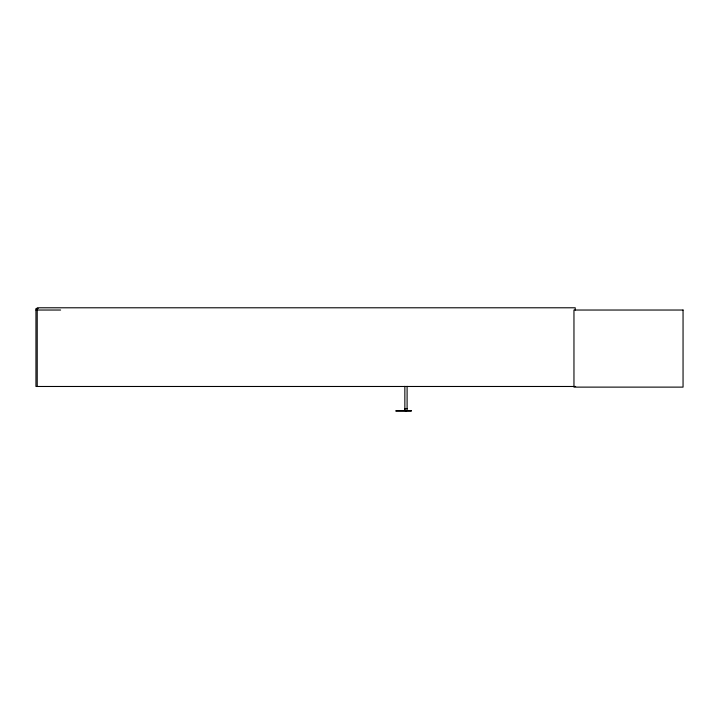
<?xml version="1.0" encoding="UTF-8"?>
<svg xmlns="http://www.w3.org/2000/svg" width="719" height="719" viewBox="0 0 719 719"><rect width="100%" height="100%" fill="white"/><g stroke="black" fill="none" stroke-linecap="round" stroke-linejoin="round"><path stroke-width="1.08" d="M38.197 308.595L35.95 308.595L35.95 386.48L575.667 386.48M35.95 310.033L60.612 310.033M407.179 408.644L404.77 408.644L404.77 410.567M575.227 310.033L575.227 307.786L37.217 307.786L37.217 386.48M407.098 386.346L407.098 410.567M406.298 410.567L406.298 411.214M405.66 410.567L405.66 411.214M404.851 386.346L404.851 410.567M683.05 310.033L573.96 310.033L573.96 387.119L683.05 387.119L683.05 310.033M411.304 410.612L395.89 410.567L395.89 411.214L411.304 411.169L411.304 410.567"/></g></svg>
